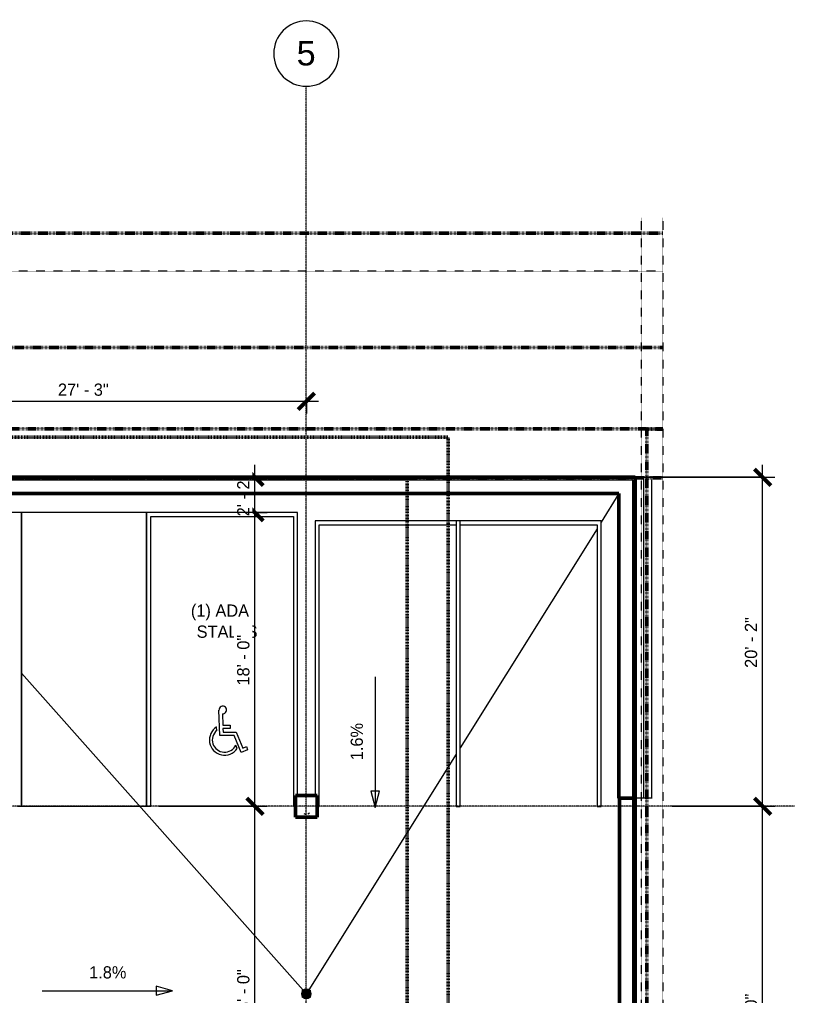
# Model space of a CAD drawing. Header units: inches. Extents: x -4218 to -1814, y 9706 to 12426.
# Drawn here: x -2384 to -1814, y 11708 to 12426 of the extents above; entities that cross this region are included whole.
import ezdxf

# ---------------------------------------------------------------- set-up
doc = ezdxf.new("R2010")
doc.units = ezdxf.units.IN
doc.header["$MEASUREMENT"] = 0
for name, pattern in [('Aligning Line 1_8_', [0.25, 0.125, -0.125]), ('Dash 1_16_', [0.125, 0.0625, -0.0625]), ('Double Dash 3_8_', [1, 0.375, -0.125, 0.125, -0.125, 0.125, -0.125]), ('Grid Line 1_2_', [0.875, 0.5, -0.125, 0.125, -0.125])]:
    doc.linetypes.add(name, pattern=pattern)
for name, color, linetype, lineweight in [('0-2', 7, 'Continuous', 9), ('0-3', 147, 'Aligning Line 1_8_', 9), ('0-4', 165, 'Continuous', 5), ('A-ANNO-DIMS', 211, 'Continuous', 9), ('A-ANNO-DIMS-96', 211, 'Continuous', 9), ('A-DETL-MEDM', 33, 'Continuous', 20), ('A-DETL-THIN', 151, 'Continuous', 9), ('A-FLOR-1', 10, 'Continuous', 13), ('A-GENM', 5, 'Continuous', 9), ('A-GENM-IDEN', 13, 'Continuous', 9), ('A-WALL-1', 10, 'Continuous', 13), ('C-PROP-LINE', 91, 'Double Dash 3_8_', 50), ('C-PROP-LINE-1', 250, 'Double Dash 3_8_', 50), ('C-PROP-LINE-2', 91, 'Dash 1_16_', 50), ('G-ANNO-DIMS', 111, 'Continuous', 9), ('G-ANNO-SYMB-1', 147, 'Aligning Line 1_8_', 9), ('P-SANR-FIXT-1', 7, 'Continuous', 9), ('S-COLS', 52, 'Continuous', 9), ('S-COLS-1', 250, 'Continuous', 50), ('S-FNDN-2', 250, 'Continuous', 50), ('S-FNDN-3', 10, 'Continuous', 13), ('S-GRID-1', 1, 'Grid Line 1_2_', 9), ('S-GRID-IDEN', 1, 'Continuous', 9), ('S-GRID-IDEN-1', 147, 'Continuous', 9)]:
    doc.layers.add(name, color=color, linetype=linetype, lineweight=lineweight)
doc.styles.add('Arial', font='arial.ttf', dxfattribs={"height": 18})
doc.styles.add('Century Gothic', font='ufonts.com_century-gothic.ttf', dxfattribs={"height": 9})
doc.dimstyles.new('OD__1_8__Tol__', dxfattribs={"dimscale": 12, "dimtxt": 9.397514, "dimasz": 1, "dimexe": 0.75, "dimexo": 0.5, "dimgap": 0.125, "dimtad": 1, "dimdec": 3, "dimrnd": 0.125, "dimzin": 3, "dimdsep": 46, "dimlunit": 4, "dimtxsty": 'Century Gothic', "dimblk1": 'OBLIQUE', "dimblk2": 'OBLIQUE', "dimsah": 1, "dimcen": 0.09, "dimdle": 0.75, "dimazin": 0, "dimtfac": 1, "dimtdec": 4, "dimtix": 1, "dimtmove": 0, "dimatfit": 3, "dimfxl": 1, "dimtvp": 1, "dimtfill": 1, "dimfrac": 2, "dimtolj": 1, "dimtzin": 0, "dimarcsym": 2})

# ---------------------------------------------------------------- blocks, each defined once
blk = doc.blocks.new('DIMBLOCK6-FLOOR PLAN - BASEMENT')
at = {"layer": 'A-ANNO-DIMS-96', "lineweight": 50}
for p, q in [((-1837.67, 11847.19), (-1843.67, 11853.19)), ((-1837.67, 11847.19), (-1831.67, 11841.19)), ((-1837.67, 11535.19), (-1843.67, 11541.19)), ((-1837.67, 11535.19), (-1831.67, 11529.19))]:
    blk.add_line(p, q, dxfattribs=at)
at = {"layer": 'A-ANNO-DIMS-96'}
for p, q in [((-1837.67, 11847.19), (-1904.96, 11847.19)), ((-1904.21, 11847.19), (-1828.67, 11847.19)), ((-1837.67, 11535.19), (-1837.67, 11847.19)), ((-1837.67, 11535.19), (-1904.96, 11535.19)), ((-1904.21, 11535.19), (-1828.67, 11535.19))]:
    blk.add_line(p, q, dxfattribs=at)
at = {"layer": 'A-ANNO-DIMS-96', "color": 0, "insert": (-1850.71, 11671.95), "char_height": 9, "width": 46.1821, "attachment_point": 1, "rotation": 90, "line_spacing_factor": 0.984502, "style": 'Century Gothic', "bg_fill": 3, "box_fill_scale": 1.25, "bg_fill_color": 256, "bg_fill_true_color": 13158600, "bg_fill_transparency": 0}
blk.add_mtext('26\' - 0"', dxfattribs=at)
blk = doc.blocks.new('_Oblique')
at = {"color": 0, "linetype": 'ByBlock', "lineweight": -2}
blk.add_line((-0.5, -0.5), (0.5, 0.5), dxfattribs=at)
blk = doc.blocks.new('DIMBLOCK7-FLOOR PLAN - BASEMENT')
at = {"layer": 'A-ANNO-DIMS-96'}
for p, q in [((-1837.67, 11847.19), (-1837.67, 12098.19)), ((-1925.32, 12089.19), (-1828.67, 12089.19)), ((-1837.67, 12089.19), (-1925.32, 12089.19)), ((-1837.67, 11847.19), (-1904.96, 11847.19)), ((-1904.21, 11847.19), (-1828.67, 11847.19))]:
    blk.add_line(p, q, dxfattribs=at)
at = {"layer": 'A-ANNO-DIMS-96', "lineweight": 50}
for p, q in [((-1837.67, 12089.19), (-1843.67, 12095.19)), ((-1837.67, 12089.19), (-1831.67, 12083.19)), ((-1837.67, 11847.19), (-1843.67, 11853.19)), ((-1837.67, 11847.19), (-1831.67, 11841.19))]:
    blk.add_line(p, q, dxfattribs=at)
at = {"layer": 'A-ANNO-DIMS-96', "color": 0, "insert": (-1850.71, 11948.95), "char_height": 9, "width": 46.1821, "attachment_point": 1, "rotation": 90, "line_spacing_factor": 0.984502, "style": 'Century Gothic', "bg_fill": 3, "box_fill_scale": 1.25, "bg_fill_color": 256, "bg_fill_true_color": 13158600, "bg_fill_transparency": 0}
blk.add_mtext('20\' - 2"', dxfattribs=at)
blk = doc.blocks.new('DIMBLOCK18-FLOOR PLAN - BASEMENT')
at = {"layer": 'A-ANNO-DIMS-96', "lineweight": 50}
for p, q in [((-2500.32, 12145.08), (-2494.32, 12151.08)), ((-2173.32, 12145.08), (-2167.32, 12151.08)), ((-2500.32, 12145.08), (-2506.32, 12139.08)), ((-2173.32, 12145.08), (-2179.32, 12139.08))]:
    blk.add_line(p, q, dxfattribs=at)
at = {"layer": 'A-ANNO-DIMS-96'}
for p, q in [((-2500.32, 12147.57), (-2500.32, 12136.08)), ((-2500.32, 12145.08), (-2500.32, 12147.57)), ((-2173.32, 12147.57), (-2173.32, 12136.08)), ((-2173.32, 12145.08), (-2173.32, 12147.57)), ((-2500.32, 12145.08), (-2164.32, 12145.08))]:
    blk.add_line(p, q, dxfattribs=at)
at = {"layer": 'A-ANNO-DIMS-96', "color": 0, "insert": (-2356.07, 12158.12), "char_height": 9, "width": 46.1821, "attachment_point": 1, "line_spacing_factor": 0.984502, "style": 'Century Gothic', "bg_fill": 3, "box_fill_scale": 1.25, "bg_fill_color": 256, "bg_fill_true_color": 13158600, "bg_fill_transparency": 0}
blk.add_mtext('27\' - 3"', dxfattribs=at)
blk = doc.blocks.new('DIMBLOCK34-FLOOR PLAN - BASEMENT')
at = {"layer": 'A-ANNO-DIMS-96', "lineweight": 50}
for p, q in [((-2211.18, 11847.19), (-2217.18, 11853.19)), ((-2211.18, 11847.19), (-2205.18, 11841.19)), ((-2211.18, 11571.19), (-2217.18, 11577.19)), ((-2211.18, 11571.19), (-2205.18, 11565.19))]:
    blk.add_line(p, q, dxfattribs=at)
at = {"layer": 'A-ANNO-DIMS-96'}
for p, q in [((-2281.82, 11847.19), (-2202.18, 11847.19)), ((-2211.18, 11847.19), (-2281.82, 11847.19)), ((-2211.18, 11571.19), (-2211.18, 11847.19)), ((-2188.82, 11571.19), (-2220.18, 11571.19)), ((-2211.18, 11571.19), (-2188.82, 11571.19))]:
    blk.add_line(p, q, dxfattribs=at)
at = {"layer": 'A-ANNO-DIMS-96', "color": 0, "insert": (-2224.21, 11689.95), "char_height": 9, "width": 46.1821, "attachment_point": 1, "rotation": 90, "line_spacing_factor": 0.984502, "style": 'Century Gothic', "bg_fill": 3, "box_fill_scale": 1.25, "bg_fill_color": 256, "bg_fill_true_color": 13158600, "bg_fill_transparency": 0}
blk.add_mtext('23\' - 0"', dxfattribs=at)
blk = doc.blocks.new('DIMBLOCK35-FLOOR PLAN - BASEMENT')
at = {"layer": 'A-ANNO-DIMS-96', "lineweight": 50}
for p, q in [((-2211.18, 12063.19), (-2217.18, 12069.19)), ((-2211.18, 12063.19), (-2205.18, 12057.19)), ((-2211.18, 11847.19), (-2217.18, 11853.19)), ((-2211.18, 11847.19), (-2205.18, 11841.19))]:
    blk.add_line(p, q, dxfattribs=at)
at = {"layer": 'A-ANNO-DIMS-96'}
for p, q in [((-2213.66, 12063.19), (-2202.18, 12063.19)), ((-2211.18, 12063.19), (-2213.66, 12063.19)), ((-2211.18, 11847.19), (-2211.18, 12063.19)), ((-2281.82, 11847.19), (-2202.18, 11847.19)), ((-2211.18, 11847.19), (-2281.82, 11847.19))]:
    blk.add_line(p, q, dxfattribs=at)
at = {"layer": 'A-ANNO-DIMS-96', "color": 0, "insert": (-2224.21, 11935.95), "char_height": 9, "width": 46.1821, "attachment_point": 1, "rotation": 90, "line_spacing_factor": 0.984502, "style": 'Century Gothic', "bg_fill": 3, "box_fill_scale": 1.25, "bg_fill_color": 256, "bg_fill_true_color": 13158600, "bg_fill_transparency": 0}
blk.add_mtext('18\' - 0"', dxfattribs=at)
blk = doc.blocks.new('DIMBLOCK36-FLOOR PLAN - BASEMENT')
at = {"layer": 'A-ANNO-DIMS-96'}
for p, q in [((-2211.18, 12063.19), (-2211.18, 12098.19)), ((-2213.66, 12089.19), (-2202.18, 12089.19)), ((-2211.18, 12089.19), (-2213.66, 12089.19)), ((-2213.66, 12063.19), (-2202.18, 12063.19)), ((-2211.18, 12063.19), (-2213.66, 12063.19))]:
    blk.add_line(p, q, dxfattribs=at)
at = {"layer": 'A-ANNO-DIMS-96', "lineweight": 50}
for p, q in [((-2211.18, 12089.19), (-2217.18, 12095.19)), ((-2211.18, 12089.19), (-2205.18, 12083.19)), ((-2211.18, 12063.19), (-2217.18, 12069.19)), ((-2211.18, 12063.19), (-2205.18, 12057.19))]:
    blk.add_line(p, q, dxfattribs=at)
at = {"layer": 'A-ANNO-DIMS-96', "color": 0, "insert": (-2224.21, 12060.45), "char_height": 9, "width": 37.7691, "attachment_point": 1, "rotation": 90, "line_spacing_factor": 0.984502, "style": 'Century Gothic', "bg_fill": 3, "box_fill_scale": 1.25, "bg_fill_color": 256, "bg_fill_true_color": 13158600, "bg_fill_transparency": 0}
blk.add_mtext('2\' - 2"', dxfattribs=at)
blk = doc.blocks.new('Concrete-Rectangular-Column - ONE-V3-FLOOR PLAN - BASEMENT')
at = {"layer": 'S-COLS'}
h = blk.add_hatch(dxfattribs=at)
h.set_pattern_fill('FP_5', color=256, style=0, pattern_type=2)
h.set_pattern_definition([(50, (2173.324, -11847.19), (27.5427, -2.40992), [2.88, -31.68]), (355, (2173.324, -11847.19), (-5.327844, 28.884266), [2.304, -25.344]), (100.451, (2175.62, -11847.39), (22.215316, 26.47393), [2.448, -26.924]), (46.184, (2173.324, -11839.51), (40.98187, -6.35642), [4.32, -47.52]), (96.636, (2176.74, -11840.04), (35.89075, 37.40619), [3.671, -40.386]), (351.184, (2173.324, -11839.51), (35.89097, 37.40622), [3.456, -38.016]), (21, (2177.164, -11841.43), (22.921036, -15.46073), [2.88, -31.68]), (326, (2177.164, -11841.43), (9.34353, 27.84574), [2.304, -25.344]), (71.451, (2179.074, -11842.718), (32.26477, 12.38442), [2.448, -26.924]), (37.5, (2173.324, -11847.189), (0.466855, 12.782707), [1.267, -23.77, 1.267, -24.461, -25.44]), (37.5, (2173.324, -11847.189), (0.466855, 12.782707), [-50.765, 1.267, -24.173]), (7.5, (2173.324, -11847.189), (10.10159, 15.14509), [1.267, -13.402, 1.267, -23.194, -9.696]), (7.5, (2173.324, -11847.189), (10.10159, 15.14509), [-39.13, 1.267, -8.429]), (327.5, (2164.761, -11847.189), (20.499161, -0.86578), [1.267, -8.333, 1.267, -28.685, -39.744]), (327.5, (2164.761, -11847.189), (20.499161, -0.86578), [-39.552, 1.267, -38.477]), (317.5, (2160.921, -11847.189), (22.39478, 3.844288), [1.267, -11.213, 1.267, -18.624, -28.224]), (317.5, (2160.921, -11847.189), (22.39478, 3.844288), [-32.371, 1.267, -26.957])])
h.paths.add_polyline_path([(-8, -8), (8, -8), (8, 8), (-8, 8), (-8, 0)], flags=0)
at = {"layer": 'S-COLS-1'}
for p, q in [((8, 8), (-8, 8)), ((-8, 8), (-8, -8)), ((8, -8), (8, 8)), ((-8, -8), (8, -8))]:
    blk.add_line(p, q, dxfattribs=at)
blk = doc.blocks.new('Basic Wall _ EXT - C8AØF - _10_ CONCRETE _ 2_ EPS INSUL_ - ___-2578964-FLOOR PLAN - BASEMENT')
at = {"layer": 'S-FNDN-3'}
for p, q in [((-1925.38, 12087.19), (-1925.38, 11853.19)), ((-1919.41, 12087.19), (-1919.41, 11853.19)), ((-1925.38, 11853.19), (-1931.32, 11853.19)), ((-1919.41, 11853.19), (-1925.38, 11853.19)), ((-1919.02, 11853.19), (-1919.41, 11853.19))]:
    blk.add_line(p, q, dxfattribs=at)
blk = doc.blocks.new('Drain-Floor-WATTS-Square-Stainless_Steel_Strainer-Type_FD-1200-M - 2_ Outlet with 5_ Strainer-2528673-FLOOR PLAN - BASEMENT')
at = {"layer": 'P-SANR-FIXT-1'}
for p, q in [((-2.707, -2.707), (-2.707, 2.707)), ((-2.707, 2.707), (2.707, 2.707)), ((-2.03025, -2.03025), (-2.03025, 2.03025)), ((-2.03025, 2.03025), (2.03025, 2.03025)), ((-1.3535, -1.3535), (-1.3535, 1.3535)), ((-1.3535, 1.3535), (1.3535, 1.3535)), ((-0.67675, -0.67675), (-0.67675, 0.67675)), ((-0.67675, 0.67675), (0.67675, 0.67675)), ((0, 2.707), (0, -2.707)), ((0.67675, 0.67675), (0.67675, -0.67675)), ((1.3535, 1.3535), (1.3535, -1.3535)), ((2.03025, 2.03025), (2.03025, -2.03025)), ((2.707, 2.707), (2.707, -2.707)), ((-2.707, 0), (2.707, 0)), ((2.707, -2.707), (-2.707, -2.707)), ((2.03025, -2.03025), (-2.03025, -2.03025)), ((1.3535, -1.3535), (-1.3535, -1.3535)), ((0.67675, -0.67675), (-0.67675, -0.67675))]:
    blk.add_line(p, q, dxfattribs=at)
for start, end in [(360, 180), (180, 360)]:
    blk.add_arc((0, 0), 3.5, start, end, dxfattribs=at)
blk = doc.blocks.new('Family - ___-1878357-FLOOR PLAN - BASEMENT')
at = {"layer": 'C-PROP-LINE-1'}
for p, q in [((-3989.61, 12268.69), (-1910.95, 12268.69)), ((-3929.52, 12184.69), (-1910.95, 12184.69)), ((-3869.45, 12124.69), (-1910.95, 12124.69))]:
    blk.add_line(p, q, dxfattribs=at)
blk = doc.blocks.new('Family - ___-1878392-FLOOR PLAN - BASEMENT')
at = {"layer": 'C-PROP-LINE-1'}
blk.add_line((-3833.41, 12088.69), (-1910.95, 12088.69), dxfattribs=at)
blk = doc.blocks.new('Grid - Grid Head - Circle-50561-FLOOR PLAN - BASEMENT')
at = {"layer": 'S-GRID-IDEN-1'}
for start, end in [(360, 180), (180, 360)]:
    blk.add_arc((0, 0), 0.25, start, end, dxfattribs=at)

msp = doc.modelspace()

# ---------------------------------------------------------------- linework, layer by layer
at = {"layer": 'A-DETL-MEDM'}
for p, q in [((-2236.89725, 11899.30515), (-2237.62098, 11917.93393)), ((-2235.02371, 11915.15475), (-2234.73331, 11906.89304)), ((-2239.15566, 11902.99629), (-2239.31153, 11905.4195)), ((-2234.73331, 11906.89304), (-2229.3154, 11906.89304)), ((-2229.3154, 11904.40562), (-2234.63668, 11904.40562)), ((-2234.63668, 11904.40562), (-2234.50459, 11901.79257)), ((-2229.3154, 11906.89304), (-2229.3154, 11904.40562)), ((-2226.52096, 11899.30515), (-2236.89725, 11899.30515)), ((-2234.50459, 11901.79257), (-2224.85201, 11901.79257)), ((-2221.38418, 11886.76816), (-2226.52096, 11899.30515)), ((-2224.85201, 11901.79257), (-2220.02627, 11890.01473)), ((-2224.19659, 11889.63566), (-2225.2125, 11892.13535)), ((-2216.50424, 11888.77203), (-2221.38418, 11886.76816)), ((-2220.02627, 11890.01473), (-2217.44909, 11891.07301)), ((-2217.44909, 11891.07301), (-2216.50424, 11888.77203))]:
    msp.add_line(p, q, dxfattribs=at)
for centre, radius, start, end in [((-2234.78864, 11917.96709), 2.82214, 265.22213544, 186.53306266), ((-2233.41687, 11895.98317), 11.19395, 121.76720315, 325.4553172), ((-2233.41687, 11895.98317), 9.06187, 129.29327274, 334.8735667)]:
    msp.add_arc(centre, radius, start, end, dxfattribs=at)
at = {"layer": 'A-DETL-THIN'}
for p, q in [((-2290.82374, 12063.1894), (-2382.82374, 12063.1894)), ((-2382.82374, 12063.1894), (-2382.82374, 11847.1894)), ((-2290.82374, 11847.1894), (-2290.82374, 12063.1894)), ((-2382.82374, 11847.1894), (-2290.82374, 11847.1894))]:
    msp.add_line(p, q, dxfattribs=at)
at = {"layer": 'A-FLOR-1'}
for p, q in [((-1943.32374, 12077.1894), (-1956.4878, 12056.1269)), ((-1959.4878, 12051.3269), (-2060.15577, 11890.25815)), ((-1943.32374, 11853.1894), (-1943.32374, 11565.1894))]:
    msp.add_line(p, q, dxfattribs=at)
at = {"layer": 'A-GENM'}
for p, q in [((-2382.82374, 12063.1894), (-2493.82374, 12063.1894)), ((-2382.82374, 11847.1894), (-2382.82374, 12063.1894)), ((-2060.15577, 12057.0644), (-2166.82374, 12057.0644)), ((-2166.82374, 12057.0644), (-2166.82374, 11855.1894)), ((-2163.82374, 11847.0644), (-2163.82374, 12054.0644)), ((-2163.82374, 12054.0644), (-2063.15577, 12054.0644)), ((-1956.4878, 12057.0644), (-2063.15577, 12057.0644)), ((-2063.15577, 12057.0644), (-2063.15577, 11847.0644)), ((-2063.15577, 12054.0644), (-2063.15577, 11847.0644)), ((-2060.15577, 11847.0644), (-2060.15577, 12057.0644)), ((-2060.15577, 11847.0644), (-2060.15577, 12054.0644)), ((-2060.15577, 12054.0644), (-1959.4878, 12054.0644)), ((-1959.4878, 12054.0644), (-1959.4878, 11847.0644)), ((-1956.4878, 11847.0644), (-1956.4878, 12057.0644)), ((-2385.82374, 11847.1894), (-2382.82374, 11847.1894)), ((-2165.32374, 11847.0644), (-2163.82374, 11847.0644)), ((-2063.15577, 11847.0644), (-2060.15577, 11847.0644)), ((-2063.15577, 11847.0644), (-2060.15577, 11847.0644)), ((-1959.4878, 11847.0644), (-1956.4878, 11847.0644))]:
    msp.add_line(p, q, dxfattribs=at)
at = {"layer": 'C-PROP-LINE'}
msp.add_line((-1922.72374, 12124.5894), (-1910.95031, 12124.5894), dxfattribs=at)
at = {"layer": 'C-PROP-LINE-2'}
for p, q in [((-2068.92374, 12118.5894), (-2523.72374, 12118.5894)), ((-2068.92374, 11247.3894), (-2068.92374, 12118.5894)), ((-2099.26202, 11277.2894), (-2099.26202, 12088.5894))]:
    msp.add_line(p, q, dxfattribs=at)
at = {"layer": 'G-ANNO-DIMS'}
for p, q in [((-2122.74169, 11942.35189), (-2122.74169, 11846.35189)), ((-2119.5263, 11858.35189), (-2125.95708, 11858.35189)), ((-2125.95708, 11858.35189), (-2122.74169, 11846.35189)), ((-2122.74169, 11846.35189), (-2119.5263, 11858.35189))]:
    msp.add_line(p, q, dxfattribs=at)
at = {"layer": 'G-ANNO-SYMB-1'}
msp.add_line((-1910.95031, 12240.74859), (-4009.5295, 12240.74859), dxfattribs=at)
at = {"layer": 'S-FNDN-2'}
for p, q in [((-1943.32374, 12077.1894), (-1943.32374, 11853.1894)), ((-1942.94874, 11853.1894), (-1942.94874, 11565.1894))]:
    msp.add_line(p, q, dxfattribs=at)

# ---------------------------------------------------------------- block references
at = {"layer": '0-2'}
msp.add_blockref('Drain-Floor-WATTS-Square-Stainless_Steel_Strainer-Type_FD-1200-M - 2_ Outlet with 5_ Strainer-2528673-FLOOR PLAN - BASEMENT', (-2173.32374, 11709.1894), dxfattribs=at)
at = {"layer": '0-4', "xscale": 95.99999999999994, "yscale": 95.99999999999994, "zscale": 95.99999999999994}
msp.add_blockref('Grid - Grid Head - Circle-50561-FLOOR PLAN - BASEMENT', (-2173.32374, 12400.79045), dxfattribs=at)

# ---------------------------------------------------------------- texts
at = {"layer": 'A-GENM-IDEN', "char_height": 9, "attachment_point": 1, "style": 'Century Gothic'}
for s, insert, width in [('(1) ADA', (-2258.2563, 11995.60296), 57.57), ('STALLS', (-2254.0063, 11980.10296), 47.571)]:
    msp.add_mtext(s, dxfattribs=dict(at, insert=insert, width=width))
at = {"layer": 'G-ANNO-DIMS', "insert": (-2140.72503, 11881.0079), "char_height": 9, "width": 32.0255812, "attachment_point": 1, "rotation": 90, "line_spacing_factor": 0.984502, "style": 'Century Gothic', "bg_fill": 3, "box_fill_scale": 1.25, "bg_fill_color": 256, "bg_fill_true_color": 13158600, "bg_fill_transparency": 0}
msp.add_mtext('1.6%', dxfattribs=at)
at = {"layer": 'G-ANNO-DIMS', "insert": (-2333.11206, 11729.51328), "char_height": 9, "width": 32.0255812, "attachment_point": 1, "line_spacing_factor": 0.984502, "style": 'Century Gothic', "bg_fill": 3, "box_fill_scale": 1.25, "bg_fill_color": 256, "bg_fill_true_color": 13158600, "bg_fill_transparency": 0}
msp.add_mtext('1.8%', dxfattribs=at)
at = {"layer": 'S-GRID-IDEN', "insert": (-2180.45276, 12410.07839), "char_height": 18, "width": 16.968, "attachment_point": 1, "style": 'Arial'}
msp.add_mtext('5', dxfattribs=at)

# ---------------------------------------------------------------- dimensions: what is measured, and where the dimension line sits
at = {"layer": 'A-ANNO-DIMS'}
dim = msp.add_linear_dim(base=(-2173.32374, 12145.08078), p1=(-2500.32374, 12153.56606), p2=(-2173.32374, 12153.56606), dimstyle='OD__1_8__Tol__', override={"dimpost": '<>', "dimfxl": 327}, dxfattribs=at)
dim.commit()
dim.dimension.update_dxf_attribs({"geometry": 'DIMBLOCK18-FLOOR PLAN - BASEMENT', "text_midpoint": (-2336.82374, 12151.30716)})
dim = msp.add_linear_dim(base=(-1837.66996, 11847.1894), p1=(-1910.20638, 11535.1894), p2=(-1910.20638, 11847.1894), angle=90, dimstyle='OD__1_8__Tol__', override={"dimpost": '<>', "dimfxl": 312}, dxfattribs=at)
dim.commit()
dim.dimension.update_dxf_attribs({"geometry": 'DIMBLOCK6-FLOOR PLAN - BASEMENT', "text_midpoint": (-1843.89634, 11691.1894)})

# ---------------------------------------------------------------- next in the draw order: linework, layer by layer
at = {"layer": 'A-FLOR-1'}
msp.add_line((-2063.15577, 11885.45815), (-2171.47612, 11712.14558), dxfattribs=at)
at = {"layer": 'S-GRID-1'}
msp.add_line((-2173.32374, 9836.17969), (-2173.32374, 12376.79045), dxfattribs=at)

# ---------------------------------------------------------------- next in the draw order: dimensions: what is measured, and where the dimension line sits
at = {"layer": 'A-ANNO-DIMS'}
for base, p1, p2, override, picture, middle in [((-1837.66996, 12089.1894), (-1910.20638, 11847.1894), (-1931.32374, 12089.1894), {"dimpost": '<>', "dimfxl": 242.919622}, 'DIMBLOCK7-FLOOR PLAN - BASEMENT', (-1843.89634, 11968.1894)), ((-2211.17573, 11847.1894), (-2182.81983, 11571.1894), (-2287.82374, 11847.1894), {"dimpost": '<>', "dimfxl": 295.299543}, 'DIMBLOCK34-FLOOR PLAN - BASEMENT', (-2217.40211, 11709.1894))]:
    dim = msp.add_linear_dim(base=base, p1=p1, p2=p2, angle=90, dimstyle='OD__1_8__Tol__', override=override, dxfattribs=at)
    dim.commit()
    dim.dimension.update_dxf_attribs({"geometry": picture, "text_midpoint": middle})

# ---------------------------------------------------------------- next in the draw order: linework, layer by layer
at = {"layer": 'A-GENM'}
for p, q in [((-2182.82374, 12060.1894), (-2182.82374, 11847.1894)), ((-2179.82374, 11855.1894), (-2179.82374, 12063.1894)), ((-2182.82374, 11847.1894), (-2181.32374, 11847.1894))]:
    msp.add_line(p, q, dxfattribs=at)
at = {"layer": 'A-WALL-1'}
for p, q in [((-1933.32374, 12087.1894), (-1933.32374, 12077.1894)), ((-1933.32374, 12077.1894), (-1933.32374, 11853.1894)), ((-1933.32374, 11853.1894), (-1933.32374, 11565.1894))]:
    msp.add_line(p, q, dxfattribs=at)
at = {"layer": 'C-PROP-LINE'}
msp.add_line((-1922.72374, 11241.3894), (-1922.72374, 12124.5894), dxfattribs=at)
at = {"layer": 'G-ANNO-DIMS'}
for p, q in [((-2367.76807, 11711.52994), (-2271.76807, 11711.52994)), ((-2271.76807, 11711.52994), (-2283.76807, 11714.74533)), ((-2283.76807, 11714.74533), (-2283.76807, 11708.31455)), ((-2283.76807, 11708.31455), (-2271.76807, 11711.52994))]:
    msp.add_line(p, q, dxfattribs=at)
at = {"layer": 'G-ANNO-SYMB-1'}
for p, q in [((-1926.94838, 12280.04273), (-1926.94838, 9756.52836)), ((-1910.95638, 12280.04273), (-1910.95638, 9706.24032))]:
    msp.add_line(p, q, dxfattribs=at)
at = {"layer": 'S-FNDN-2'}
for p, q in [((-1931.32374, 12087.1894), (-1931.32374, 12089.1894)), ((-1931.32374, 12077.1894), (-1931.32374, 12087.1894)), ((-1931.32374, 11853.1894), (-1931.32374, 12077.1894)), ((-1943.32374, 11853.1894), (-1931.32374, 11853.1894)), ((-1931.32374, 11853.1894), (-1942.94874, 11853.1894)), ((-1931.32374, 11565.1894), (-1931.32374, 11853.1894))]:
    msp.add_line(p, q, dxfattribs=at)

# ---------------------------------------------------------------- next in the draw order: block references
at = {"layer": '0-2'}
for name, p in [('Basic Wall _ EXT - C8AØF - _10_ CONCRETE _ 2_ EPS INSUL_ - ___-2578964-FLOOR PLAN - BASEMENT', (0, 0)), ('Concrete-Rectangular-Column - ONE-V3-FLOOR PLAN - BASEMENT', (-2173.32374, 11847.1894))]:
    msp.add_blockref(name, p, dxfattribs=at)

# ---------------------------------------------------------------- next in the draw order: dimensions: what is measured, and where the dimension line sits
at = {"layer": 'A-ANNO-DIMS'}
dim = msp.add_linear_dim(base=(-2211.17573, 12063.1894), p1=(-2287.82374, 11847.1894), p2=(-2219.66101, 12063.1894), angle=90, dimstyle='OD__1_8__Tol__', override={"dimpost": '<>', "dimfxl": 226.499794}, dxfattribs=at)
dim.commit()
dim.dimension.update_dxf_attribs({"geometry": 'DIMBLOCK35-FLOOR PLAN - BASEMENT', "text_midpoint": (-2217.40211, 11955.1894)})

# ---------------------------------------------------------------- next in the draw order: linework, layer by layer
at = {"layer": 'A-FLOR-1'}
msp.add_line((-2382.82374, 11944.95698), (-2175.63466, 11711.79007), dxfattribs=at)
at = {"layer": 'A-GENM'}
for p, q in [((-2290.82374, 12063.1894), (-2290.82374, 11847.1894)), ((-2287.82374, 11847.1894), (-2287.82374, 12060.1894)), ((-2290.82374, 11847.1894), (-2287.82374, 11847.1894))]:
    msp.add_line(p, q, dxfattribs=at)
at = {"layer": 'S-GRID-1'}
msp.add_line((-1814.20638, 11847.1894), (-4168.71446, 11847.1894), dxfattribs=at)

# ---------------------------------------------------------------- next in the draw order: dimensions: what is measured, and where the dimension line sits
at = {"layer": 'A-ANNO-DIMS'}
dim = msp.add_linear_dim(base=(-2211.17573, 12089.1894), p1=(-2219.66101, 12063.1894), p2=(-2219.66101, 12089.1894), angle=90, dimstyle='OD__1_8__Tol__', override={"dimpost": '<>', "dimfxl": 26}, dxfattribs=at)
dim.commit()
dim.dimension.update_dxf_attribs({"geometry": 'DIMBLOCK36-FLOOR PLAN - BASEMENT', "text_midpoint": (-2217.28892, 12076.1894)})

# ---------------------------------------------------------------- next in the draw order: linework, layer by layer
at = {"layer": 'A-GENM'}
for p, q in [((-2179.82374, 12063.1894), (-2290.82374, 12063.1894)), ((-2287.82374, 12060.1894), (-2182.82374, 12060.1894))]:
    msp.add_line(p, q, dxfattribs=at)
at = {"layer": 'A-WALL-1'}
msp.add_line((-2632.32374, 12087.1894), (-1933.32374, 12087.1894), dxfattribs=at)
at = {"layer": 'C-PROP-LINE-2'}
msp.add_line((-2099.26202, 12088.5894), (-3832.16202, 12088.5894), dxfattribs=at)
at = {"layer": 'S-FNDN-2'}
for p, q in [((-1931.32374, 12089.1894), (-2632.32374, 12089.1894)), ((-2826.12374, 12077.1894), (-1943.32374, 12077.1894))]:
    msp.add_line(p, q, dxfattribs=at)

# ---------------------------------------------------------------- next in the draw order: block references
at = {"layer": '0-3'}
for name in ['Family - ___-1878357-FLOOR PLAN - BASEMENT', 'Family - ___-1878392-FLOOR PLAN - BASEMENT']:
    msp.add_blockref(name, (0, 0), dxfattribs=at)

doc.saveas('drawing.dxf')
